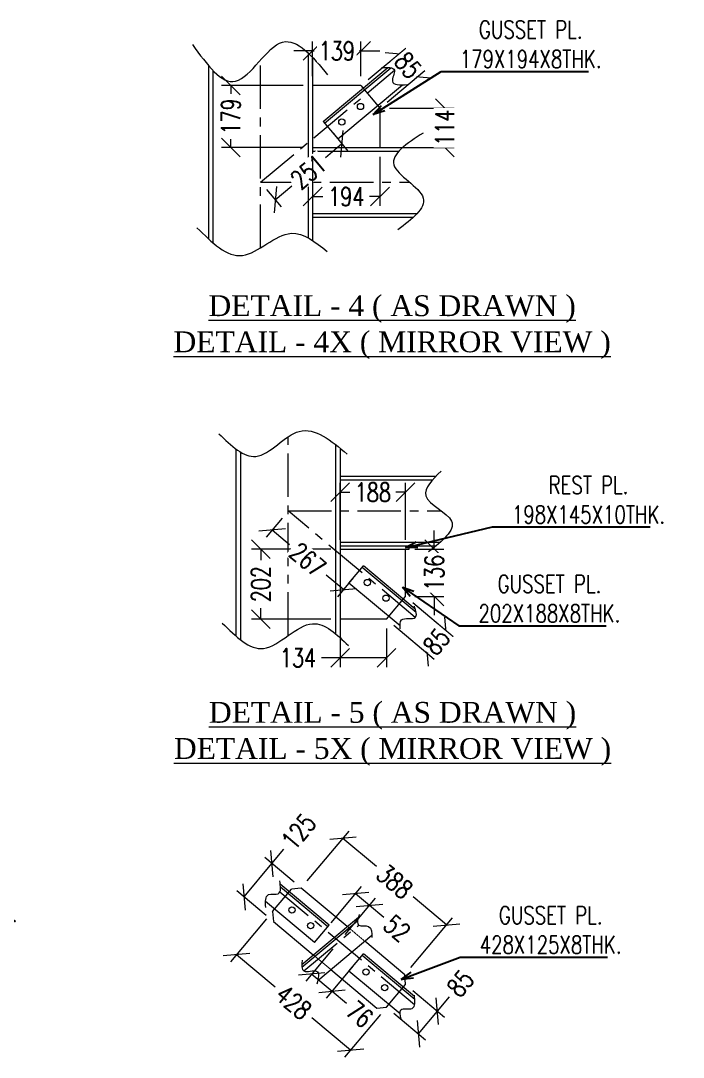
# Model space of a CAD drawing. Header units: millimetres. Extents: x 440906 to 556670, y 99378 to 157816.
# Drawn here: x 521111 to 530646, y 113931 to 128857 of the extents above; entities that cross this region are included whole.
import ezdxf
from ezdxf import colors
from ezdxf.entities.mleader import LeaderData, LeaderLine
from ezdxf.enums import TextEntityAlignment as Align
from ezdxf.math import Vec2, Vec3

# ---------------------------------------------------------------- set-up
doc = ezdxf.new("R2010")
doc.units = ezdxf.units.MM
doc.linetypes.add('CENTER', pattern=[2, 1.25, -0.25, 0.25, -0.25])
doc.linetypes.add('HIDDEN', pattern=[0.375, 0.25, -0.125])
doc.layers.get('Defpoints').update_dxf_attribs({"lineweight": 0})
for name, color, linetype, lineweight in [('Center Line', 2, 'CENTER', 9), ('Construction Line', 3, 'Continuous', 20), ('Dimentions', 1, 'Continuous', 13), ('Text', 1, 'Continuous', 20)]:
    doc.layers.add(name, color=color, linetype=linetype, lineweight=lineweight)
doc.styles.add('BOS', font='BOOKOS.TTF')
doc.styles.add('romans', font='romans.shx', dxfattribs={"width": 0.75})
doc.dimstyles.new('ASHU', dxfattribs={"dimscale": 135, "dimtxt": 2, "dimasz": 2, "dimexe": 1, "dimexo": 1, "dimtad": 0, "dimdec": 0, "dimtxsty": 'romans', "dimblk": 'OBLIQUE', "dimcen": 2.5, "dimclrd": 256, "dimclre": 256, "dimclrt": 256, "dimadec": 0, "dimazin": 0, "dimtfac": 1, "dimtdec": 0, "dimtmove": 0, "dimatfit": 3, "dimldrblk": 'OPEN', "dimfxl": 1, "dimtfill": 1, "dimlwd": 9, "dimlwe": 5, "dimarcsym": 0})

# ---------------------------------------------------------------- blocks, each defined once
blk = doc.blocks.new('_Oblique')
at = {"color": 0, "linetype": 'ByBlock', "lineweight": -2}
blk.add_line((-0.5, -0.5), (0.5, 0.5), dxfattribs=at)
blk = doc.blocks.new('*D92')
at = {"layer": 'Defpoints', "color": 0, "transparency": 16777216}
for p in [(526130, 116121), (525492, 115765), (525692, 115597)]:
    blk.add_point(p, dxfattribs=at)
at = {"layer": 'Dimentions', "lineweight": 5, "transparency": 16777216}
for p, q in [((525578, 115868), (526017, 116392)), ((525778, 115701), (526217, 116224))]:
    blk.add_line(p, q, dxfattribs=at)
at = {"layer": 'Dimentions', "lineweight": 9, "transparency": 16777216}
for p, q in [((525930, 116288), (526130, 116121)), ((526130, 116121), (526337, 115947))]:
    blk.add_line(p, q, dxfattribs=at)
at = {"layer": 'Dimentions', "lineweight": 9, "transparency": 16777216, "xscale": 270, "yscale": 270, "zscale": 270}
for p, rotation in [((525930, 116288), 140.0636168530221), ((526130, 116121), 320.0636168530221)]:
    blk.add_blockref('_Oblique', p, dxfattribs=dict(at, rotation=rotation))
at = {"layer": 'Dimentions', "transparency": 16777216, "insert": (526527, 115788), "char_height": 270, "attachment_point": 5, "rotation": 320.0636, "style": 'romans', "bg_fill": 3, "box_fill_scale": 1.1, "bg_fill_color": 256, "bg_fill_true_color": 13158600, "bg_fill_transparency": 0}
blk.add_mtext('52', dxfattribs=at)
blk = doc.blocks.new('_Open')
at = {"color": 0, "linetype": 'ByBlock', "lineweight": -2}
for p, q in [((-1, 0.167), (0, 0)), ((-1, -0.167), (0, 0)), ((0, 0), (-1, 0))]:
    blk.add_line(p, q, dxfattribs=at)
blk = doc.blocks.new('*D93')
at = {"layer": 'Defpoints', "color": 0, "transparency": 16777216}
for p in [(525692, 115597), (525984, 115352), (525591, 114883)]:
    blk.add_point(p, dxfattribs=at)
at = {"layer": 'Dimentions', "lineweight": 5, "transparency": 16777216}
for p, q in [((525605, 115494), (525212, 115025)), ((525897, 115249), (525505, 114780))]:
    blk.add_line(p, q, dxfattribs=at)
at = {"layer": 'Dimentions', "lineweight": 9, "transparency": 16777216}
for p, q in [((525299, 115128), (525591, 114883)), ((525591, 114883), (525798, 114710))]:
    blk.add_line(p, q, dxfattribs=at)
at = {"layer": 'Dimentions', "lineweight": 9, "transparency": 16777216, "xscale": 270, "yscale": 270, "zscale": 270}
for p, rotation in [((525299, 115128), 140.0636168530181), ((525591, 114883), 320.0636168530181)]:
    blk.add_blockref('_Oblique', p, dxfattribs=dict(at, rotation=rotation))
at = {"layer": 'Dimentions', "transparency": 16777216, "insert": (525989, 114551), "char_height": 270, "attachment_point": 5, "rotation": 320.0636, "style": 'romans', "bg_fill": 3, "box_fill_scale": 1.1, "bg_fill_color": 256, "bg_fill_true_color": 13158600, "bg_fill_transparency": 0}
blk.add_mtext('76', dxfattribs=at)
blk = doc.blocks.new('*D94')
at = {"layer": 'Defpoints', "color": 0, "transparency": 16777216}
for p in [(525749, 117085), (525148, 116366), (526637, 115120)]:
    blk.add_point(p, dxfattribs=at)
at = {"layer": 'Dimentions', "lineweight": 5, "transparency": 16777216}
for p, q in [((525234, 116470), (525836, 117188)), ((526724, 115223), (527325, 115941))]:
    blk.add_line(p, q, dxfattribs=at)
at = {"layer": 'Dimentions', "lineweight": 9, "transparency": 16777216}
for p, q in [((525749, 117085), (526229, 116683)), ((527238, 115838), (526758, 116240))]:
    blk.add_line(p, q, dxfattribs=at)
at = {"layer": 'Dimentions', "lineweight": 9, "transparency": 16777216, "xscale": 270, "yscale": 270, "zscale": 270}
for p, rotation in [((525749, 117085), 140.0636168530399), ((527238, 115838), 320.0636168530399)]:
    blk.add_blockref('_Oblique', p, dxfattribs=dict(at, rotation=rotation))
at = {"layer": 'Dimentions', "transparency": 16777216, "insert": (526494, 116461), "char_height": 270, "attachment_point": 5, "rotation": 320.0636, "style": 'romans', "bg_fill": 3, "box_fill_scale": 1.1, "bg_fill_color": 256, "bg_fill_true_color": 13158600, "bg_fill_transparency": 0}
blk.add_mtext('388', dxfattribs=at)
blk = doc.blocks.new('*D95')
at = {"layer": 'Defpoints', "color": 0, "transparency": 16777216}
for p in [(524734, 116028), (526377, 114653), (525859, 114035)]:
    blk.add_point(p, dxfattribs=at)
at = {"layer": 'Dimentions', "lineweight": 5, "transparency": 16777216}
for p, q in [((524647, 115924), (524130, 115306)), ((526290, 114549), (525772, 113931))]:
    blk.add_line(p, q, dxfattribs=at)
at = {"layer": 'Dimentions', "lineweight": 9, "transparency": 16777216}
for p, q in [((524217, 115410), (524773, 114944)), ((525859, 114035), (525302, 114501))]:
    blk.add_line(p, q, dxfattribs=at)
at = {"layer": 'Dimentions', "lineweight": 9, "transparency": 16777216, "xscale": 270, "yscale": 270, "zscale": 270}
for p, rotation in [((524217, 115410), 140.0636168530085), ((525859, 114035), 320.0636168530085)]:
    blk.add_blockref('_Oblique', p, dxfattribs=dict(at, rotation=rotation))
at = {"layer": 'Dimentions', "transparency": 16777216, "insert": (525038, 114722), "char_height": 270, "attachment_point": 5, "rotation": 320.0636, "style": 'romans', "bg_fill": 3, "box_fill_scale": 1.1, "bg_fill_color": 256, "bg_fill_true_color": 13158600, "bg_fill_transparency": 0}
blk.add_mtext('428', dxfattribs=at)
blk = doc.blocks.new('*D96')
at = {"layer": 'Defpoints', "color": 0, "transparency": 16777216}
for p in [(526649, 114979), (526377, 114653), (527108, 114595)]:
    blk.add_point(p, dxfattribs=at)
at = {"layer": 'Dimentions', "lineweight": 5, "transparency": 16777216}
for p, q in [((526753, 114892), (527211, 114509)), ((526480, 114566), (526938, 114183))]:
    blk.add_line(p, q, dxfattribs=at)
at = {"layer": 'Dimentions', "lineweight": 9, "transparency": 16777216}
for p, q in [((527108, 114595), (527281, 114802)), ((526835, 114269), (527108, 114595))]:
    blk.add_line(p, q, dxfattribs=at)
at = {"layer": 'Dimentions', "lineweight": 9, "transparency": 16777216, "xscale": 270, "yscale": 270, "zscale": 270}
for p, rotation in [((527108, 114595), 50.06361685300714), ((526835, 114269), 230.0636168530071)]:
    blk.add_blockref('_Oblique', p, dxfattribs=dict(at, rotation=rotation))
at = {"layer": 'Dimentions', "transparency": 16777216, "insert": (527440, 114993), "char_height": 270, "attachment_point": 5, "rotation": 50.0636, "style": 'romans', "bg_fill": 3, "box_fill_scale": 1.1, "bg_fill_color": 256, "bg_fill_true_color": 13158600, "bg_fill_transparency": 0}
blk.add_mtext('85', dxfattribs=at)
blk = doc.blocks.new('*D97')
at = {"layer": 'Defpoints', "color": 0, "transparency": 16777216}
for p in [(524726, 116719), (525148, 116366), (524747, 115887)]:
    blk.add_point(p, dxfattribs=at)
at = {"layer": 'Dimentions', "lineweight": 9, "transparency": 16777216}
for p, q in [((524726, 116719), (524899, 116926)), ((524325, 116240), (524726, 116719))]:
    blk.add_line(p, q, dxfattribs=at)
at = {"layer": 'Dimentions', "lineweight": 5, "transparency": 16777216}
for p, q in [((525044, 116453), (524623, 116806)), ((524643, 115974), (524221, 116327))]:
    blk.add_line(p, q, dxfattribs=at)
at = {"layer": 'Dimentions', "lineweight": 9, "transparency": 16777216, "xscale": 270, "yscale": 270, "zscale": 270}
for p, rotation in [((524726, 116719), 50.06361685304778), ((524325, 116240), 230.0636168530478)]:
    blk.add_blockref('_Oblique', p, dxfattribs=dict(at, rotation=rotation))
at = {"layer": 'Dimentions', "transparency": 16777216, "insert": (525111, 117180), "char_height": 270, "attachment_point": 5, "rotation": 50.0636, "style": 'romans', "bg_fill": 3, "box_fill_scale": 1.1, "bg_fill_color": 256, "bg_fill_true_color": 13158600, "bg_fill_transparency": 0}
blk.add_mtext('125', dxfattribs=at)
blk = doc.blocks.new('_Open30')
at = {"color": 0, "linetype": 'ByBlock', "lineweight": -2}
for p, q in [((-1, 0.268), (0, 0)), ((0, 0), (-1, -0.268)), ((0, 0), (-1, 0))]:
    blk.add_line(p, q, dxfattribs=at)
blk = doc.blocks.new('*D110')
at = {"layer": 'Defpoints', "color": 0, "transparency": 16777216}
for p in [(526008, 127925), (526281, 127599)]:
    blk.add_point(p, dxfattribs=at)
at = {"layer": 'Dimentions', "lineweight": 5, "transparency": 16777216}
for p, q in [((526112, 128011), (526652, 128464)), ((526384, 127685), (526925, 128138))]:
    blk.add_line(p, q, dxfattribs=at)
at = {"layer": 'Dimentions', "lineweight": 9, "transparency": 16777216}
blk.add_line((526821, 128051), (526548, 128377), dxfattribs=at)
at = {"layer": 'Dimentions', "lineweight": 9, "transparency": 16777216, "xscale": 270, "yscale": 270, "zscale": 270}
for p, rotation in [((526548, 128377), 129.9363831469929), ((526821, 128051), 309.9363831469929)]:
    blk.add_blockref('_Oblique', p, dxfattribs=dict(at, rotation=rotation))
at = {"layer": 'Dimentions', "transparency": 16777216, "insert": (526685, 128214), "char_height": 270, "attachment_point": 5, "rotation": 309.9364, "style": 'romans', "bg_fill": 3, "box_fill_scale": 1.1, "bg_fill_color": 256, "bg_fill_true_color": 13158600, "bg_fill_transparency": 0}
blk.add_mtext('85', dxfattribs=at)
at = {"layer": 'Defpoints', "color": 0, "transparency": 16777216}
blk.add_point((526548, 128377), dxfattribs=at)
blk = doc.blocks.new('*D111')
at = {"layer": 'Defpoints', "color": 0, "transparency": 16777216}
for p in [(525523, 127335), (524562, 126531), (524773, 126279)]:
    blk.add_point(p, dxfattribs=at)
at = {"layer": 'Dimentions', "lineweight": 5, "transparency": 16777216}
for p, q in [((525610, 127232), (525820, 126980)), ((524648, 126427), (524859, 126175))]:
    blk.add_line(p, q, dxfattribs=at)
at = {"layer": 'Dimentions', "lineweight": 9, "transparency": 16777216}
for p, q in [((525734, 127084), (525495, 126884)), ((524773, 126279), (525011, 126479))]:
    blk.add_line(p, q, dxfattribs=at)
at = {"layer": 'Dimentions', "lineweight": 9, "transparency": 16777216, "xscale": 270, "yscale": 270, "zscale": 270}
for p, rotation in [((525734, 127084), 39.9363831469672), ((524773, 126279), 219.9363831469672)]:
    blk.add_blockref('_Oblique', p, dxfattribs=dict(at, rotation=rotation))
at = {"layer": 'Dimentions', "transparency": 16777216, "insert": (525253, 126681), "char_height": 270, "attachment_point": 5, "rotation": 39.9364, "style": 'romans', "bg_fill": 3, "box_fill_scale": 1.1, "bg_fill_color": 256, "bg_fill_true_color": 13158600, "bg_fill_transparency": 0}
blk.add_mtext('251', dxfattribs=at)
blk = doc.blocks.new('*D112')
at = {"layer": 'Defpoints', "color": 0, "transparency": 16777216}
for p in [(525312, 127031), (526281, 127031), (526281, 126325)]:
    blk.add_point(p, dxfattribs=at)
at = {"layer": 'Dimentions', "lineweight": 5, "transparency": 16777216}
for p, q in [((525312, 126896), (525312, 126190)), ((526281, 126896), (526281, 126190))]:
    blk.add_line(p, q, dxfattribs=at)
at = {"layer": 'Dimentions', "lineweight": 9, "transparency": 16777216}
for p, q in [((525312, 126325), (525461, 126325)), ((526281, 126325), (526131, 126325))]:
    blk.add_line(p, q, dxfattribs=at)
at = {"layer": 'Dimentions', "lineweight": 9, "transparency": 16777216, "xscale": 270, "yscale": 270, "zscale": 270, "rotation": 180}
blk.add_blockref('_Oblique', (525312, 126325), dxfattribs=at)
at = {"layer": 'Dimentions', "lineweight": 9, "transparency": 16777216, "xscale": 270, "yscale": 270, "zscale": 270}
blk.add_blockref('_Oblique', (526281, 126325), dxfattribs=at)
at = {"layer": 'Dimentions', "transparency": 16777216, "insert": (525796, 126325), "char_height": 270, "attachment_point": 5, "style": 'romans', "bg_fill": 3, "box_fill_scale": 1.1, "bg_fill_color": 256, "bg_fill_true_color": 13158600, "bg_fill_transparency": 0}
blk.add_mtext('194', dxfattribs=at)
blk = doc.blocks.new('*D113')
at = {"layer": 'Defpoints', "color": 0, "transparency": 16777216}
for p in [(524135, 127925), (525312, 127925), (525312, 127031)]:
    blk.add_point(p, dxfattribs=at)
at = {"layer": 'Dimentions', "lineweight": 5, "transparency": 16777216}
for p, q in [((525177, 127925), (524000, 127925)), ((525177, 127031), (524000, 127031))]:
    blk.add_line(p, q, dxfattribs=at)
at = {"layer": 'Dimentions', "lineweight": 9, "transparency": 16777216}
for p, q in [((524135, 127925), (524135, 127803)), ((524135, 127031), (524135, 127152))]:
    blk.add_line(p, q, dxfattribs=at)
at = {"layer": 'Dimentions', "lineweight": 9, "transparency": 16777216, "xscale": 270, "yscale": 270, "zscale": 270}
for p, rotation in [((524135, 127925), 90), ((524135, 127031), 270)]:
    blk.add_blockref('_Oblique', p, dxfattribs=dict(at, rotation=rotation))
at = {"layer": 'Dimentions', "transparency": 16777216, "insert": (524135, 127478), "char_height": 270, "attachment_point": 5, "rotation": 90, "style": 'romans', "bg_fill": 3, "box_fill_scale": 1.1, "bg_fill_color": 256, "bg_fill_true_color": 13158600, "bg_fill_transparency": 0}
blk.add_mtext('179', dxfattribs=at)
blk = doc.blocks.new('*D114')
at = {"layer": 'Defpoints', "color": 0, "transparency": 16777216}
for p in [(525312, 127925), (526008, 127925)]:
    blk.add_point(p, dxfattribs=at)
at = {"layer": 'Dimentions', "lineweight": 5, "transparency": 16777216}
for p, q in [((525312, 128060), (525312, 128557)), ((526008, 128060), (526008, 128557))]:
    blk.add_line(p, q, dxfattribs=at)
at = {"layer": 'Dimentions', "lineweight": 9, "transparency": 16777216}
for p, q in [((525312, 128422), (525042, 128422)), ((525312, 128422), (525334, 128422)), ((526008, 128422), (525985, 128422)), ((526008, 128422), (526278, 128422))]:
    blk.add_line(p, q, dxfattribs=at)
at = {"layer": 'Dimentions', "lineweight": 9, "transparency": 16777216, "xscale": 270, "yscale": 270, "zscale": 270}
blk.add_blockref('_Oblique', (525312, 128422), dxfattribs=at)
at = {"layer": 'Dimentions', "lineweight": 9, "transparency": 16777216, "xscale": 270, "yscale": 270, "zscale": 270, "rotation": 180}
blk.add_blockref('_Oblique', (526008, 128422), dxfattribs=at)
at = {"layer": 'Dimentions', "transparency": 16777216, "insert": (525660, 128422), "char_height": 270, "attachment_point": 5, "style": 'romans', "bg_fill": 3, "box_fill_scale": 1.1, "bg_fill_color": 256, "bg_fill_true_color": 13158600, "bg_fill_transparency": 0}
blk.add_mtext('139', dxfattribs=at)
at = {"layer": 'Defpoints', "color": 0, "transparency": 16777216}
blk.add_point((525312, 128422), dxfattribs=at)
blk = doc.blocks.new('*D115')
at = {"layer": 'Defpoints', "color": 0, "transparency": 16777216}
for p in [(526281, 127599), (526281, 127031)]:
    blk.add_point(p, dxfattribs=at)
at = {"layer": 'Dimentions', "lineweight": 5, "transparency": 16777216}
for p, q in [((526416, 127599), (527350, 127599)), ((526416, 127031), (527350, 127031))]:
    blk.add_line(p, q, dxfattribs=at)
at = {"layer": 'Dimentions', "lineweight": 9, "transparency": 16777216}
blk.add_line((527215, 127599), (527215, 127031), dxfattribs=at)
at = {"layer": 'Dimentions', "lineweight": 9, "transparency": 16777216, "xscale": 270, "yscale": 270, "zscale": 270}
for p, rotation in [((527215, 127599), 90), ((527215, 127031), 270)]:
    blk.add_blockref('_Oblique', p, dxfattribs=dict(at, rotation=rotation))
at = {"layer": 'Dimentions', "transparency": 16777216, "insert": (527215, 127315), "char_height": 270, "attachment_point": 5, "rotation": 90, "style": 'romans', "bg_fill": 3, "box_fill_scale": 1.1, "bg_fill_color": 256, "bg_fill_true_color": 13158600, "bg_fill_transparency": 0}
blk.add_mtext('114', dxfattribs=at)
at = {"layer": 'Defpoints', "color": 0, "transparency": 16777216}
blk.add_point((527215, 127031), dxfattribs=at)
blk = doc.blocks.new('*D116')
at = {"layer": 'Defpoints', "color": 0, "transparency": 16777216}
for p in [(526649, 121248), (526649, 120565)]:
    blk.add_point(p, dxfattribs=at)
at = {"layer": 'Dimentions', "lineweight": 9, "transparency": 16777216}
for p, q in [((527063, 121248), (527063, 121518)), ((527063, 121248), (527063, 121237)), ((527063, 120565), (527063, 120576)), ((527063, 120565), (527063, 120295))]:
    blk.add_line(p, q, dxfattribs=at)
at = {"layer": 'Dimentions', "lineweight": 5, "transparency": 16777216}
for p, q in [((526784, 121248), (527198, 121248)), ((526784, 120565), (527198, 120565))]:
    blk.add_line(p, q, dxfattribs=at)
at = {"layer": 'Dimentions', "lineweight": 9, "transparency": 16777216, "xscale": 270, "yscale": 270, "zscale": 270}
for p, rotation in [((527063, 121248), 270), ((527063, 120565), 90)]:
    blk.add_blockref('_Oblique', p, dxfattribs=dict(at, rotation=rotation))
at = {"layer": 'Dimentions', "transparency": 16777216, "insert": (527063, 120907), "char_height": 270, "attachment_point": 5, "rotation": 90, "style": 'romans', "bg_fill": 3, "box_fill_scale": 1.1, "bg_fill_color": 256, "bg_fill_true_color": 13158600, "bg_fill_transparency": 0}
blk.add_mtext('136', dxfattribs=at)
at = {"layer": 'Defpoints', "color": 0, "transparency": 16777216}
blk.add_point((527063, 120565), dxfattribs=at)
blk = doc.blocks.new('*D117')
at = {"layer": 'Defpoints', "color": 0, "transparency": 16777216}
for p in [(525708, 120240), (526376, 120240), (525708, 119683)]:
    blk.add_point(p, dxfattribs=at)
at = {"layer": 'Dimentions', "lineweight": 5, "transparency": 16777216}
for p, q in [((525708, 120105), (525708, 119548)), ((526376, 120105), (526376, 119548))]:
    blk.add_line(p, q, dxfattribs=at)
at = {"layer": 'Dimentions', "lineweight": 9, "transparency": 16777216}
for p, q in [((525708, 119683), (525438, 119683)), ((526376, 119683), (525708, 119683))]:
    blk.add_line(p, q, dxfattribs=at)
at = {"layer": 'Dimentions', "lineweight": 9, "transparency": 16777216, "xscale": 270, "yscale": 270, "zscale": 270, "rotation": 180}
blk.add_blockref('_Oblique', (525708, 119683), dxfattribs=at)
at = {"layer": 'Dimentions', "lineweight": 9, "transparency": 16777216, "xscale": 270, "yscale": 270, "zscale": 270}
blk.add_blockref('_Oblique', (526376, 119683), dxfattribs=at)
at = {"layer": 'Dimentions', "transparency": 16777216, "insert": (525103, 119683), "char_height": 270, "attachment_point": 5, "style": 'romans', "bg_fill": 3, "box_fill_scale": 1.1, "bg_fill_color": 256, "bg_fill_true_color": 13158600, "bg_fill_transparency": 0}
blk.add_mtext('134', dxfattribs=at)
blk = doc.blocks.new('*D118')
at = {"layer": 'Defpoints', "color": 0, "transparency": 16777216}
for p in [(524565, 121248), (525708, 121248), (525708, 120240)]:
    blk.add_point(p, dxfattribs=at)
at = {"layer": 'Dimentions', "lineweight": 5, "transparency": 16777216}
for p, q in [((525573, 121248), (524430, 121248)), ((525573, 120240), (524430, 120240))]:
    blk.add_line(p, q, dxfattribs=at)
at = {"layer": 'Dimentions', "lineweight": 9, "transparency": 16777216}
for p, q in [((524565, 121248), (524565, 121088)), ((524565, 120240), (524565, 120399))]:
    blk.add_line(p, q, dxfattribs=at)
at = {"layer": 'Dimentions', "lineweight": 9, "transparency": 16777216, "xscale": 270, "yscale": 270, "zscale": 270}
for p, rotation in [((524565, 121248), 90), ((524565, 120240), 270)]:
    blk.add_blockref('_Oblique', p, dxfattribs=dict(at, rotation=rotation))
at = {"layer": 'Dimentions', "transparency": 16777216, "insert": (524565, 120744), "char_height": 270, "attachment_point": 5, "rotation": 90, "style": 'romans', "bg_fill": 3, "box_fill_scale": 1.1, "bg_fill_color": 256, "bg_fill_true_color": 13158600, "bg_fill_transparency": 0}
blk.add_mtext('202', dxfattribs=at)
blk = doc.blocks.new('*D61')
at = {"layer": 'Defpoints', "color": 0, "transparency": 16777216}
for p in [(526649, 122068), (525708, 121248), (526649, 121248)]:
    blk.add_point(p, dxfattribs=at)
at = {"layer": 'Dimentions', "lineweight": 5, "transparency": 16777216}
for p, q in [((525708, 121383), (525708, 122203)), ((526649, 121383), (526649, 122203))]:
    blk.add_line(p, q, dxfattribs=at)
at = {"layer": 'Dimentions', "lineweight": 9, "transparency": 16777216}
for p, q in [((525708, 122068), (525849, 122068)), ((526649, 122068), (526509, 122068))]:
    blk.add_line(p, q, dxfattribs=at)
at = {"layer": 'Dimentions', "lineweight": 9, "transparency": 16777216, "xscale": 270, "yscale": 270, "zscale": 270, "rotation": 180}
blk.add_blockref('_Oblique', (525708, 122068), dxfattribs=at)
at = {"layer": 'Dimentions', "lineweight": 9, "transparency": 16777216, "xscale": 270, "yscale": 270, "zscale": 270}
blk.add_blockref('_Oblique', (526649, 122068), dxfattribs=at)
at = {"layer": 'Dimentions', "transparency": 16777216, "insert": (526179, 122068), "char_height": 270, "attachment_point": 5, "style": 'romans', "bg_fill": 3, "box_fill_scale": 1.1, "bg_fill_color": 256, "bg_fill_true_color": 13158600, "bg_fill_transparency": 0}
blk.add_mtext('188', dxfattribs=at)
blk = doc.blocks.new('*D119')
at = {"layer": 'Defpoints', "color": 0, "transparency": 16777216}
for p in [(524958, 121798), (525984, 120939), (525755, 120665)]:
    blk.add_point(p, dxfattribs=at)
at = {"layer": 'Dimentions', "lineweight": 5, "transparency": 16777216}
for p, q in [((524872, 121694), (524642, 121420)), ((525897, 120836), (525668, 120562))]:
    blk.add_line(p, q, dxfattribs=at)
at = {"layer": 'Dimentions', "lineweight": 9, "transparency": 16777216}
for p, q in [((524729, 121524), (524978, 121316)), ((525755, 120665), (525506, 120873))]:
    blk.add_line(p, q, dxfattribs=at)
at = {"layer": 'Dimentions', "lineweight": 9, "transparency": 16777216, "xscale": 270, "yscale": 270, "zscale": 270}
for p, rotation in [((524729, 121524), 140.0636168530306), ((525755, 120665), 320.0636168530306)]:
    blk.add_blockref('_Oblique', p, dxfattribs=dict(at, rotation=rotation))
at = {"layer": 'Dimentions', "transparency": 16777216, "insert": (525242, 121095), "char_height": 270, "attachment_point": 5, "rotation": 320.0636, "style": 'romans', "bg_fill": 3, "box_fill_scale": 1.1, "bg_fill_color": 256, "bg_fill_true_color": 13158600, "bg_fill_transparency": 0}
blk.add_mtext('267', dxfattribs=at)
blk = doc.blocks.new('*D120')
at = {"layer": 'Defpoints', "color": 0, "transparency": 16777216}
for p in [(526649, 120565), (526376, 120240)]:
    blk.add_point(p, dxfattribs=at)
at = {"layer": 'Dimentions', "lineweight": 5, "transparency": 16777216}
for p, q in [((526753, 120479), (527336, 119991)), ((526480, 120153), (527063, 119665))]:
    blk.add_line(p, q, dxfattribs=at)
at = {"layer": 'Dimentions', "lineweight": 9, "transparency": 16777216}
blk.add_line((526959, 119752), (527232, 120077), dxfattribs=at)
at = {"layer": 'Dimentions', "lineweight": 9, "transparency": 16777216, "xscale": 270, "yscale": 270, "zscale": 270}
for p, rotation in [((527232, 120077), 50.06361685300714), ((526959, 119752), 230.0636168530071)]:
    blk.add_blockref('_Oblique', p, dxfattribs=dict(at, rotation=rotation))
at = {"layer": 'Dimentions', "transparency": 16777216, "insert": (527096, 119915), "char_height": 270, "attachment_point": 5, "rotation": 50.0636, "style": 'romans', "bg_fill": 3, "box_fill_scale": 1.1, "bg_fill_color": 256, "bg_fill_true_color": 13158600, "bg_fill_transparency": 0}
blk.add_mtext('85', dxfattribs=at)
at = {"layer": 'Defpoints', "color": 0, "transparency": 16777216}
blk.add_point((527232, 120077), dxfattribs=at)

msp = doc.modelspace()

# ---------------------------------------------------------------- linework, layer by layer
at = {"layer": 'Center Line', "linetype": 'CENTER', "ltscale": 500}
for p, q in [((524561.6, 125586.3), (524561.6, 128290.2)), ((524561.8, 126530.7), (526488.5, 128143.7)), ((524561.8, 126530.7), (526709, 126530.7)), ((524958.1, 120001.2), (524958.1, 122864.9)), ((526790, 120264.4), (524958.5, 121797.8)), ((524958.5, 121797.8), (527165.9, 121797.8)), ((526779.9, 114686.3), (524840.2, 116310.2)), ((525186, 115173.9), (525975.8, 115835.1))]:
    msp.add_line(p, q, dxfattribs=at)
at = {"layer": 'Construction Line'}
for p, q in [((525246.1, 128393.4), (525246.1, 125730.8)), ((523811.6, 128212.9), (523811.6, 125717)), ((525311.6, 128328.2), (525311.6, 125691.4)), ((523877.1, 128140.6), (523877.1, 125658.9)), ((525465, 127404.9), (526395.3, 128183.7)), ((525484.3, 127381.9), (526437, 128179.5)), ((526008, 127924.7), (525311.6, 127924.7)), ((525673.6, 127155.7), (526604.5, 127935)), ((526008, 127924.7), (526280.8, 127598.8)), ((526280.8, 127598.8), (526280.8, 127030.7)), ((525465, 127404.9), (525673.6, 127155.7)), ((525311.8, 127030.7), (526608.6, 127030.7)), ((525311.8, 126980.7), (526556.1, 126980.7)), ((525311.8, 126080.7), (526815.2, 126080.7)), ((525311.8, 126030.7), (526765.3, 126030.7)), ((525642.6, 122752.3), (525642.6, 120028.9)), ((525708.1, 122700.4), (525708.1, 119972.1)), ((524208.1, 122690), (524208.1, 119996.7)), ((524273.6, 122645.4), (524273.6, 119942.9)), ((525708.5, 122297.8), (527086, 122297.8)), ((525708.5, 122247.8), (527040, 122247.8)), ((525708.5, 121347.8), (527149.8, 121347.8)), ((525708.5, 121297.8), (527091.5, 121297.8)), ((525708.5, 121247.8), (526699.3, 121247.8)), ((526649.3, 120565.5), (526649.3, 121247.8)), ((526699.3, 121247.8), (526699.3, 121297.8)), ((525833.5, 120759.4), (526042.1, 121008.6)), ((526801.9, 120333.4), (526022.9, 120985.6)), ((526789.5, 120382.9), (526042.1, 121008.6)), ((526569.5, 120143.2), (525833.5, 120759.4)), ((526376.5, 120239.6), (526649.3, 120565.5)), ((526376.5, 120239.6), (525708.5, 120239.6)), ((525549.9, 115834.1), (524846, 116423.4)), ((524734.1, 116028), (525006.9, 116353.9)), ((525530.6, 115811.1), (524849.7, 116381.1)), ((525147.8, 116366.4), (525006.9, 116353.9)), ((525808.5, 115813.2), (525147.8, 116366.4)), ((525341.2, 115584.9), (524635, 116176.1)), ((524734.1, 116028), (524746.5, 115887.1)), ((524746.5, 115887.1), (525321.7, 115405.6)), ((525158.2, 115268.7), (525971, 115949.1)), ((525158.9, 115230.1), (525960.8, 115901.5)), ((525341.2, 115584.9), (525549.9, 115834.1)), ((525385.1, 115034.7), (526164.6, 115687.3)), ((526636.9, 115119.6), (526061.7, 115601.2)), ((525833.6, 115172.7), (526042.2, 115421.9)), ((526782.8, 114762.8), (526023, 115398.9)), ((526778.9, 114805.1), (526042.2, 115421.9)), ((525574.9, 115193.6), (526235.7, 114640.4)), ((526570.8, 114555.4), (525833.6, 115172.7)), ((526649.4, 114978.7), (526636.9, 115119.6)), ((526376.6, 114652.9), (526649.4, 114978.7)), ((526235.7, 114640.4), (526376.6, 114652.9))]:
    msp.add_line(p, q, dxfattribs=at)
at = {"layer": 'Construction Line', "linetype": 'HIDDEN', "ltscale": 20}
for p, q in [((526061.7, 115601.2), (525808.6, 115813.1)), ((525321.7, 115405.6), (525574.9, 115193.6))]:
    msp.add_line(p, q, dxfattribs=at)
at = {"layer": 'Construction Line'}
for centre in [(526000.7, 127621.9), (525732.3, 127397.2), (526100.8, 120767.1), (526369.1, 120542.4), (525014.2, 116051), (525282.6, 115826.4), (526081.6, 115157.4), (526350, 114932.7)]:
    msp.add_circle(centre, 45, dxfattribs=at)
for points in [[(523584, 128513.1), (524203.6, 127986.5), (524880, 128548.7), (525528, 128079.1)], [(526304.9, 128181.8), (526488.5, 128143.7), (526459.5, 127985.1), (526670.3, 127937.4)], [(526902.9, 127240.2), (526479.9, 126783.2), (526902.9, 126303.4), (526537.1, 125846.4)], [(523647.7, 125876.4), (524302.8, 125477.9), (525005.9, 125796.1), (525520.5, 125534.9)], [(523964.2, 122910.1), (524496, 122583.4), (525120.6, 122944.2), (525808.5, 122617.6)], [(527160.4, 122373), (526940.8, 122017.1), (527311.6, 121651.4), (526979.9, 121207.7)], [(526572.7, 120101.4), (526589.7, 120228.2), (526790, 120264.4), (526775.7, 120426.1)], [(524012.3, 120184.2), (524606.4, 119819.2), (525312.5, 120174.5), (525828.7, 119858.2)], [(524637.4, 116089.5), (524678, 116272.8), (524816.3, 116286.3), (524838.9, 116474.1)], [(525981.9, 115988.5), (525975.8, 115835.1), (526115.7, 115815.7), (526165.3, 115653.5)], [(525163.1, 115329.6), (525186, 115173.9), (525369.7, 115171.2), (525374.4, 114985.4)], [(526587.1, 114479.5), (526583.3, 114614.8), (526743.4, 114635.6), (526776.6, 114825.9)]]:
    msp.add_spline(points, degree=3, dxfattribs=at)

# ---------------------------------------------------------------- texts
at = {"layer": 'Text', "style": 'BOS'}
for s, p in [('%%UDETAIL - 4 ( AS DRAWN )', (526456.4, 124903.4)), ('%%UDETAIL - 4X ( MIRROR VIEW )', (526456.4, 124383.4)), ('%%UDETAIL - 5 ( AS DRAWN )', (526462.3, 119047.5)), ('%%UDETAIL - 5X ( MIRROR VIEW )', (526462.3, 118527.5))]:
    msp.add_text(s, height=300, dxfattribs=at).set_placement(p, align=Align.TOP_CENTER)

# ---------------------------------------------------------------- leaders
at = {"layer": 'Text'}
ml = msp.add_multileader_mtext('Standard', dxfattribs=at)
ml.set_content('MS PLATE\\P85X70X8THK.', color=256, style='romans')
ml.set_leader_properties(color=256)
ml.set_arrow_properties(name='OPEN30')
ml.build(insert=Vec2(0, 0))
ml.multileader.update_dxf_attribs({"text_left_attachment_type": 5, "text_right_attachment_type": 5, "dogleg_length": 0.36, "arrow_head_size": 170, "scale": 85})
ctx = ml.context
ctx.base_point, ctx.scale, ctx.char_height, ctx.arrow_head_size, ctx.landing_gap_size, ctx.plane_origin = Vec3(519117, 115831.8), 85, 255, 170, 170, Vec3(523806, 117172.1)
ctx.left_attachment, ctx.right_attachment, ctx.text_align_type = 5, 5, 1
notes = []
notes.append((ctx, [(1, (1, 1, 0), (519086.4, 115831.8), (1, 0), 30.6, [(0, [(519048.1, 115446.3)], 0, [])])]))
ctx.mtext.insert, ctx.mtext.alignment, ctx.mtext.flow_direction = Vec3(520206.8, 116562.8), 2, 5
for ctx, leaders in notes:
    for number, flags, end, landing, length, lines in leaders:
        leader = LeaderData()
        leader.index, (leader.has_last_leader_line, leader.has_dogleg_vector, leader.attachment_direction) = number, flags
        leader.last_leader_point, leader.dogleg_vector, leader.dogleg_length = Vec3(end), Vec3(landing), length
        for number, points, colour, breaks in lines:
            line = LeaderLine()
            line.index, line.vertices, line.color, line.breaks = number, Vec3.list(points), colors.encode_raw_color(colour), breaks
            leader.lines.append(line)
        ctx.leaders.append(leader)

# ---------------------------------------------------------------- next in the draw order: dimensions: what is measured, and where the dimension line sits
at = {"layer": 'Dimentions'}
dim = msp.add_linear_dim(base=(526548.3, 128377), p1=(526280.8, 127598.8), p2=(526008, 127924.7), angle=129.93638, dimstyle='ASHU', override={"dimlfac": 0.2}, dxfattribs=at)
dim.commit()
dim.dimension.update_dxf_attribs({"geometry": '*D110', "text_midpoint": (526684.7, 128214.1), "dimtype": 161})
for p1, p2, distance, picture, middle in [((525523.1, 127335.5), (524561.8, 126530.7), 328.2, '*D111', (525253.2, 126681.4)), ((525491.8, 115764.7), (525691.7, 115597.3), 682.7, '*D92', (526527.4, 115788))]:
    dim = msp.add_aligned_dim(p1=p1, p2=p2, distance=distance, dimstyle='ASHU', override={"dimlfac": 0.2}, dxfattribs=at)
    dim.commit()
    dim.dimension.update_dxf_attribs({"geometry": picture, "text_midpoint": middle})
dim = msp.add_linear_dim(base=(527063, 120565.5), p1=(526649.3, 121247.8), p2=(526649.3, 120565.5), angle=90, dimstyle='ASHU', override={"dimlfac": 0.2}, dxfattribs=at)
dim.commit()
dim.dimension.update_dxf_attribs({"geometry": '*D116', "text_midpoint": (527063, 120906.6)})
dim = msp.add_linear_dim(base=(525708.5, 119683.2), p1=(526376.5, 120239.6), p2=(525708.5, 120239.6), dimstyle='ASHU', override={"dimlfac": 0.2}, dxfattribs=at)
dim.commit()
dim.dimension.update_dxf_attribs({"geometry": '*D117', "text_midpoint": (525103.4, 119683.2)})

# ---------------------------------------------------------------- next in the draw order: dimensions: what is measured, and where the dimension line sits
for p1, p2, distance, picture, middle in [((525311.8, 127030.7), (526280.8, 127030.7), -705.3, '*D112', (525796.3, 126325.4)), ((525691.7, 115597.3), (525984.1, 115352.5), -611.9, '*D93', (525988.8, 114550.6))]:
    dim = msp.add_aligned_dim(p1=p1, p2=p2, distance=distance, dimstyle='ASHU', override={"dimlfac": 0.2}, dxfattribs=at)
    dim.commit()
    dim.dimension.update_dxf_attribs({"geometry": picture, "text_midpoint": middle})
dim = msp.add_linear_dim(base=(524565.2, 121247.8), p1=(525708.5, 120239.6), p2=(525708.5, 121247.8), angle=90, dimstyle='ASHU', override={"dimlfac": 0.2}, dxfattribs=at)
dim.commit()
dim.dimension.update_dxf_attribs({"geometry": '*D118', "text_midpoint": (524565.2, 120743.7)})
dim = msp.add_linear_dim(base=(527232.2, 120077.5), p1=(526376.5, 120239.6), p2=(526649.3, 120565.5), angle=50.06362, dimstyle='ASHU', override={"dimlfac": 0.2}, dxfattribs=at)
dim.commit()
dim.dimension.update_dxf_attribs({"geometry": '*D120', "text_midpoint": (527095.7, 119914.5), "dimtype": 161})

# ---------------------------------------------------------------- next in the draw order: dimensions: what is measured, and where the dimension line sits
dim = msp.add_linear_dim(base=(524134.7, 127924.7), p1=(525311.8, 127030.7), p2=(525311.6, 127924.7), angle=90, dimstyle='ASHU', override={"dimlfac": 0.2}, dxfattribs=at)
dim.commit()
dim.dimension.update_dxf_attribs({"geometry": '*D113', "text_midpoint": (524134.7, 127477.7)})
dim = msp.add_linear_dim(base=(527215.2, 127030.7), p1=(526280.8, 127598.8), p2=(526280.8, 127030.7), angle=90, dimstyle='ASHU', override={"dimlfac": 0.2}, dxfattribs=at)
dim.commit()
dim.dimension.update_dxf_attribs({"geometry": '*D115', "text_midpoint": (527215.2, 127314.7), "dimtype": 160})
dim = msp.add_linear_dim(base=(526649.3, 122068.1), p1=(525708.5, 121247.8), p2=(526649.3, 121247.8), dimstyle='ASHU', override={"dimlfac": 0.2}, dxfattribs=at)
dim.commit()
dim.dimension.update_dxf_attribs({"geometry": '*D61', "text_midpoint": (526178.9, 122068.1)})
dim = msp.add_aligned_dim(p1=(526636.9, 115119.6), p2=(525147.8, 116366.4), distance=-936.7, dimstyle='ASHU', override={"dimlfac": 0.2}, dxfattribs=at)
dim.commit()
dim.dimension.update_dxf_attribs({"geometry": '*D94', "text_midpoint": (526493.7, 116461.2)})

# ---------------------------------------------------------------- next in the draw order: leaders
at = {"layer": 'Text'}
ml = msp.add_multileader_mtext('Standard', dxfattribs=at)
ml.set_content('GUSSET PL.\\P202X188X8THK.', color=256, style='romans')
ml.set_leader_properties(color=256)
ml.set_arrow_properties(name='OPEN30')
ml.build(insert=Vec2(0, 0))
ml.multileader.update_dxf_attribs({"text_left_attachment_type": 5, "text_right_attachment_type": 5, "dogleg_length": 0.36, "arrow_head_size": 170, "scale": 85})
ctx = ml.context
ctx.base_point, ctx.scale, ctx.char_height, ctx.arrow_head_size, ctx.landing_gap_size, ctx.plane_origin = Vec3(527448.4, 120143.6), 85, 255, 170, 170, Vec3(524838.3, 124797.3)
ctx.left_attachment, ctx.right_attachment, ctx.text_align_type = 5, 5, 1
notes = []
notes.append((ctx, [(0, (1, 1, 0), (527417.8, 120143.6), (1, 0), 30.6, [(1, [(526603.3, 120701.9)], 0, [])])]))
ctx.mtext.insert, ctx.mtext.alignment, ctx.mtext.flow_direction = Vec3(528720.3, 120874.6), 2, 5
for ctx, leaders in notes:
    for number, flags, end, landing, length, lines in leaders:
        leader = LeaderData()
        leader.index, (leader.has_last_leader_line, leader.has_dogleg_vector, leader.attachment_direction) = number, flags
        leader.last_leader_point, leader.dogleg_vector, leader.dogleg_length = Vec3(end), Vec3(landing), length
        for number, points, colour, breaks in lines:
            line = LeaderLine()
            line.index, line.vertices, line.color, line.breaks = number, Vec3.list(points), colors.encode_raw_color(colour), breaks
            leader.lines.append(line)
        ctx.leaders.append(leader)

# ---------------------------------------------------------------- next in the draw order: dimensions: what is measured, and where the dimension line sits
at = {"layer": 'Dimentions'}
dim = msp.add_linear_dim(base=(525311.6, 128421.9), p1=(526008, 127924.7), p2=(525311.6, 127924.7), dimstyle='ASHU', override={"dimlfac": 0.2}, dxfattribs=at)
dim.commit()
dim.dimension.update_dxf_attribs({"geometry": '*D114', "text_midpoint": (525659.8, 128421.9)})
for p1, p2, distance, picture, middle in [((524958.5, 121797.8), (525984, 120939.2), -357.3, '*D119', (525241.9, 121094.6)), ((524734.1, 116028), (526376.6, 114652.9), -806.2, '*D95', (525037.8, 114722.3))]:
    dim = msp.add_aligned_dim(p1=p1, p2=p2, distance=distance, dimstyle='ASHU', override={"dimlfac": 0.2}, dxfattribs=at)
    dim.commit()
    dim.dimension.update_dxf_attribs({"geometry": picture, "text_midpoint": middle})

# ---------------------------------------------------------------- next in the draw order: leaders
at = {"layer": 'Text'}
ml = msp.add_multileader_mtext('Standard', dxfattribs=at)
ml.set_content('REST PL.\\P198X145X10THK.', color=256, style='romans')
ml.set_leader_properties(color=256)
ml.set_arrow_properties(name='OPEN30')
ml.build(insert=Vec2(0, 0))
ml.multileader.update_dxf_attribs({"text_left_attachment_type": 5, "text_right_attachment_type": 5, "dogleg_length": 0.36, "arrow_head_size": 170, "scale": 85})
ctx = ml.context
ctx.base_point, ctx.scale, ctx.char_height, ctx.arrow_head_size, ctx.landing_gap_size, ctx.plane_origin = Vec3(527933.3, 121567.4), 85, 255, 170, 170, Vec3(525323.2, 126221.1)
ctx.left_attachment, ctx.right_attachment, ctx.text_align_type = 5, 5, 1
notes = []
notes.append((ctx, [(0, (1, 1, 0), (527902.7, 121567.4), (1, 0), 30.6, [(1, [(526649.2, 121269.6)], 0, [])])]))
ctx.mtext.insert, ctx.mtext.alignment, ctx.mtext.flow_direction = Vec3(529282.7, 122298.4), 2, 5
for ctx, leaders in notes:
    for number, flags, end, landing, length, lines in leaders:
        leader = LeaderData()
        leader.index, (leader.has_last_leader_line, leader.has_dogleg_vector, leader.attachment_direction) = number, flags
        leader.last_leader_point, leader.dogleg_vector, leader.dogleg_length = Vec3(end), Vec3(landing), length
        for number, points, colour, breaks in lines:
            line = LeaderLine()
            line.index, line.vertices, line.color, line.breaks = number, Vec3.list(points), colors.encode_raw_color(colour), breaks
            leader.lines.append(line)
        ctx.leaders.append(leader)

# ---------------------------------------------------------------- next in the draw order: dimensions: what is measured, and where the dimension line sits
at = {"layer": 'Dimentions'}
for p1, p2, distance, picture, middle in [((524746.5, 115887.1), (525147.8, 116366.4), 549.9, '*D97', (525111.4, 117179.6)), ((526376.6, 114652.9), (526649.4, 114978.7), -597.5, '*D96', (527440.2, 114992.6))]:
    dim = msp.add_aligned_dim(p1=p1, p2=p2, distance=distance, dimstyle='ASHU', override={"dimlfac": 0.2}, dxfattribs=at)
    dim.commit()
    dim.dimension.update_dxf_attribs({"geometry": picture, "text_midpoint": middle})

# ---------------------------------------------------------------- next in the draw order: leaders
at = {"layer": 'Text'}
ml = msp.add_multileader_mtext('Standard', dxfattribs=at)
ml.set_content('GUSSET PL.\\P179X194X8THK.', color=256, style='romans')
ml.set_leader_properties(color=256)
ml.set_arrow_properties(name='OPEN30')
ml.build(insert=Vec2(0, 0))
ml.multileader.update_dxf_attribs({"text_left_attachment_type": 5, "text_right_attachment_type": 5, "dogleg_length": 0.36, "arrow_head_size": 170, "scale": 85})
ctx = ml.context
ctx.base_point, ctx.scale, ctx.char_height, ctx.arrow_head_size, ctx.landing_gap_size, ctx.plane_origin = Vec3(527192.1, 128126), 85, 255, 170, 170, Vec3(524690.1, 132639.1)
ctx.left_attachment, ctx.right_attachment, ctx.text_align_type = 5, 5, 1
notes = []
notes.append((ctx, [(0, (1, 1, 0), (527161.5, 128126), (1, 0), 30.6, [(1, [(526183.6, 127505.6)], 0, [])])]))
ctx.mtext.insert, ctx.mtext.alignment, ctx.mtext.flow_direction = Vec3(528450.4, 128857), 2, 5
for ctx, leaders in notes:
    for number, flags, end, landing, length, lines in leaders:
        leader = LeaderData()
        leader.index, (leader.has_last_leader_line, leader.has_dogleg_vector, leader.attachment_direction) = number, flags
        leader.last_leader_point, leader.dogleg_vector, leader.dogleg_length = Vec3(end), Vec3(landing), length
        for number, points, colour, breaks in lines:
            line = LeaderLine()
            line.index, line.vertices, line.color, line.breaks = number, Vec3.list(points), colors.encode_raw_color(colour), breaks
            leader.lines.append(line)
        ctx.leaders.append(leader)

# ---------------------------------------------------------------- next in the draw order: leaders
ml = msp.add_multileader_mtext('Standard', dxfattribs=at)
ml.set_content('GUSSET PL.\\P428X125X8THK.', color=256, style='romans')
ml.set_leader_properties(color=256)
ml.set_arrow_properties(name='OPEN30')
ml.build(insert=Vec2(0, 0))
ml.multileader.update_dxf_attribs({"text_left_attachment_type": 5, "text_right_attachment_type": 5, "dogleg_length": 0.36, "arrow_head_size": 170, "scale": 85})
ctx = ml.context
ctx.base_point, ctx.scale, ctx.char_height, ctx.arrow_head_size, ctx.landing_gap_size, ctx.plane_origin = Vec3(527466, 115373.5), 85, 255, 170, 170, Vec3(524868, 120090.2)
ctx.left_attachment, ctx.right_attachment, ctx.text_align_type = 5, 5, 1
notes = []
notes.append((ctx, [(0, (1, 1, 0), (527435.4, 115373.5), (1, 0), 30.6, [(1, [(526586.4, 115053)], 0, [])])]))
ctx.mtext.insert, ctx.mtext.alignment, ctx.mtext.flow_direction = Vec3(528738, 116104.5), 2, 5
for ctx, leaders in notes:
    for number, flags, end, landing, length, lines in leaders:
        leader = LeaderData()
        leader.index, (leader.has_last_leader_line, leader.has_dogleg_vector, leader.attachment_direction) = number, flags
        leader.last_leader_point, leader.dogleg_vector, leader.dogleg_length = Vec3(end), Vec3(landing), length
        for number, points, colour, breaks in lines:
            line = LeaderLine()
            line.index, line.vertices, line.color, line.breaks = number, Vec3.list(points), colors.encode_raw_color(colour), breaks
            leader.lines.append(line)
        ctx.leaders.append(leader)

doc.saveas('drawing.dxf')
